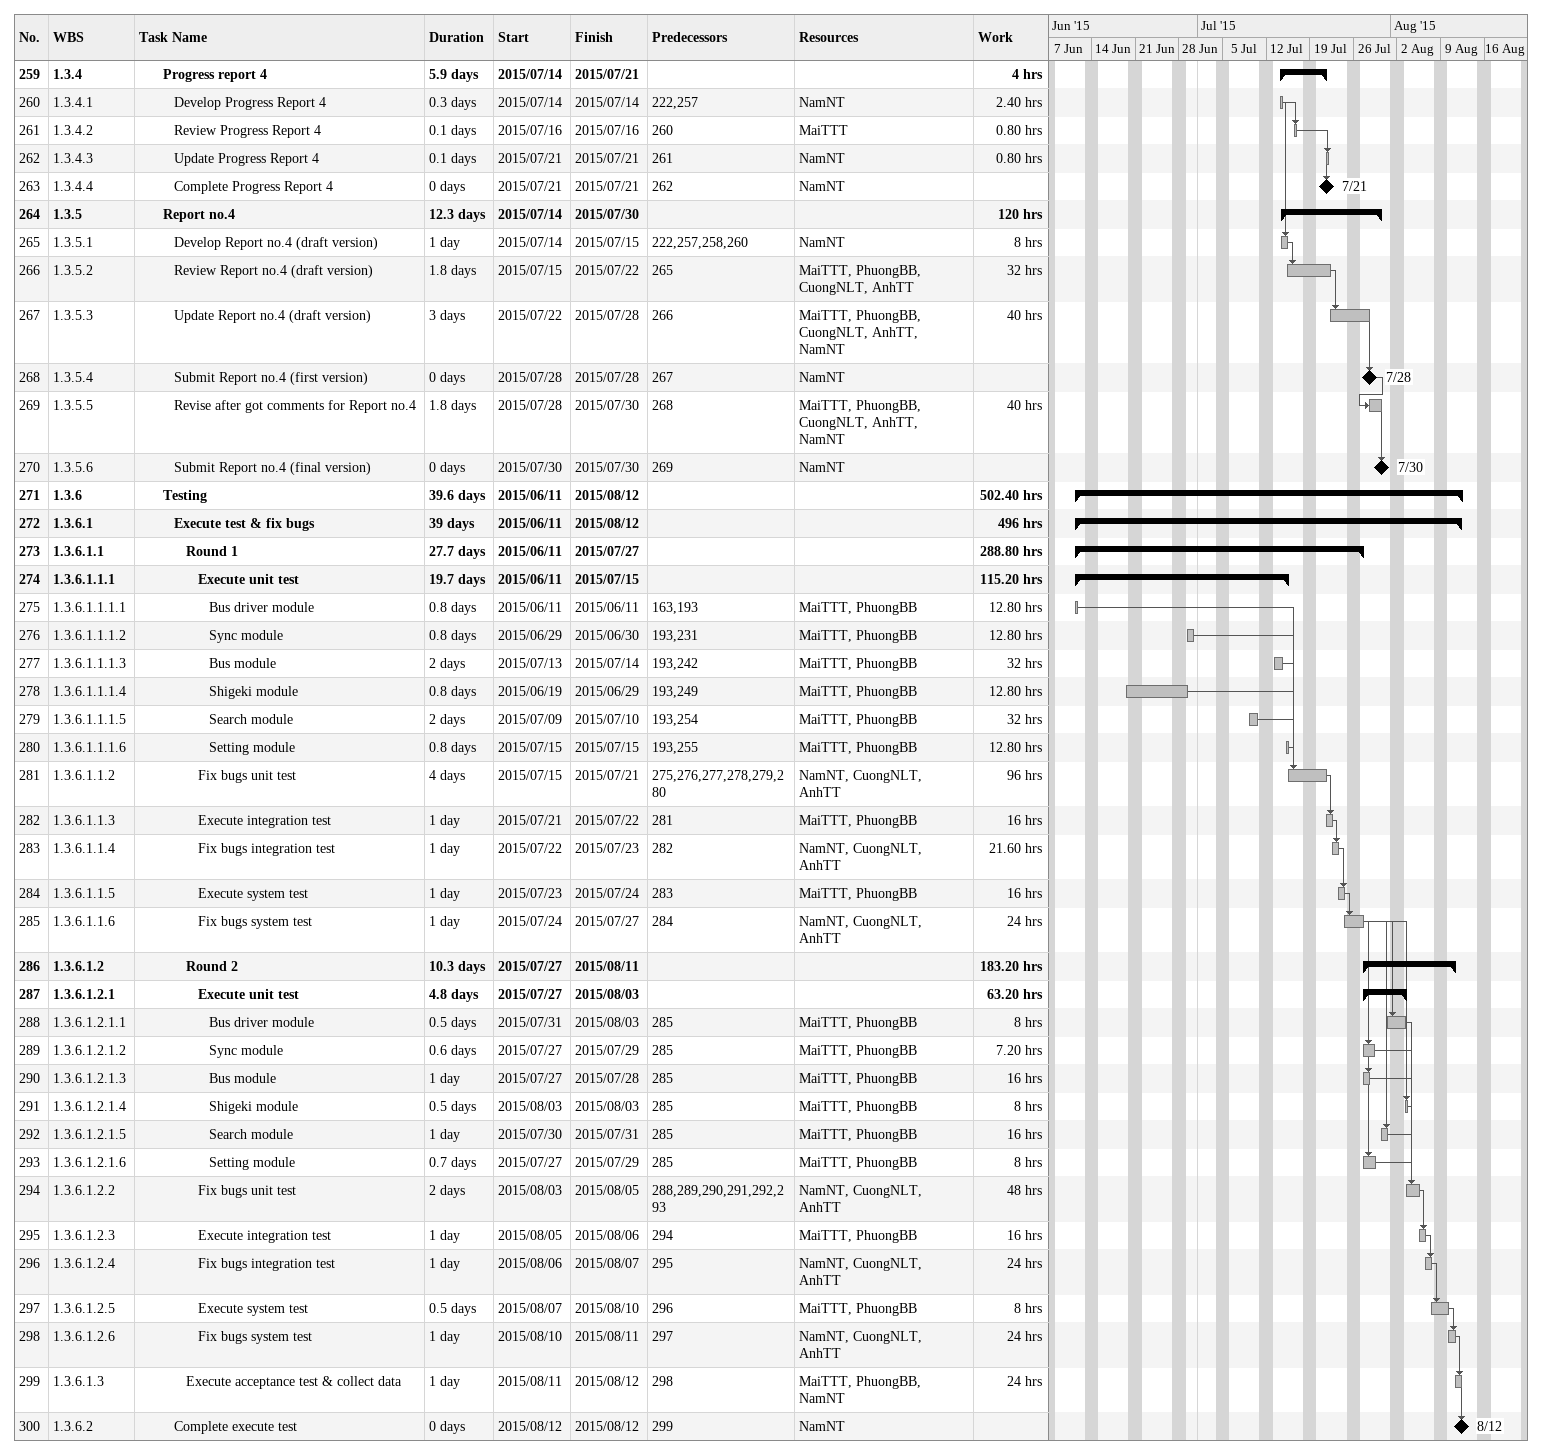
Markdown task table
| ID | WBS | Task | Duration | Start | Finish | Predecessors | Resources | Work (h) |
|---|---|---|---|---|---|---|---|---|
| 259 | 1.3.4 | **Progress report 4** | 5.9d | 2015-07-14 | 2015-07-21 |  |  | 4 |
| 260 | 1.3.4.1 | Develop Progress Report 4 | 0.3d | 2015-07-14 | 2015-07-14 | 222, 257 | NamNT | 2.40 |
| 261 | 1.3.4.2 | Review Progress Report 4 | 0.1d | 2015-07-16 | 2015-07-16 | 260 | MaiTTT | 0.80 |
| 262 | 1.3.4.3 | Update Progress Report 4 | 0.1d | 2015-07-21 | 2015-07-21 | 261 | NamNT | 0.80 |
| 263 | 1.3.4.4 | Complete Progress Report 4 | 0d | 2015-07-21 | 2015-07-21 | 262 | NamNT |  |
| 264 | 1.3.5 | **Report no.4** | 12.3d | 2015-07-14 | 2015-07-30 |  |  | 120 |
| 265 | 1.3.5.1 | Develop Report no.4 (draft version) | 1d | 2015-07-14 | 2015-07-15 | 222, 257, 258, 260 | NamNT | 8 |
| 266 | 1.3.5.2 | Review Report no.4 (draft version) | 1.8d | 2015-07-15 | 2015-07-22 | 265 | MaiTTT, PhuongBB, CuongNLT, AnhTT | 32 |
| 267 | 1.3.5.3 | Update Report no.4 (draft version) | 3d | 2015-07-22 | 2015-07-28 | 266 | MaiTTT, PhuongBB, CuongNLT, AnhTT, NamNT | 40 |
| 268 | 1.3.5.4 | Submit Report no.4 (first version) | 0d | 2015-07-28 | 2015-07-28 | 267 | NamNT |  |
| 269 | 1.3.5.5 | Revise after got comments for Report no.4 | 1.8d | 2015-07-28 | 2015-07-30 | 268 | MaiTTT, PhuongBB, CuongNLT, AnhTT, NamNT | 40 |
| 270 | 1.3.5.6 | Submit Report no.4 (final version) | 0d | 2015-07-30 | 2015-07-30 | 269 | NamNT |  |
| 271 | 1.3.6 | **Testing** | 39.6d | 2015-06-11 | 2015-08-12 |  |  | 502.40 |
| 272 | 1.3.6.1 | **Execute test & fix bugs** | 39d | 2015-06-11 | 2015-08-12 |  |  | 496 |
| 273 | 1.3.6.1.1 | **Round 1** | 27.7d | 2015-06-11 | 2015-07-27 |  |  | 288.80 |
| 274 | 1.3.6.1.1.1 | **Execute unit test** | 19.7d | 2015-06-11 | 2015-07-15 |  |  | 115.20 |
| 275 | 1.3.6.1.1.1.1 | Bus driver module | 0.8d | 2015-06-11 | 2015-06-11 | 163, 193 | MaiTTT, PhuongBB | 12.80 |
| 276 | 1.3.6.1.1.1.2 | Sync module | 0.8d | 2015-06-29 | 2015-06-30 | 193, 231 | MaiTTT, PhuongBB | 12.80 |
| 277 | 1.3.6.1.1.1.3 | Bus module | 2d | 2015-07-13 | 2015-07-14 | 193, 242 | MaiTTT, PhuongBB | 32 |
| 278 | 1.3.6.1.1.1.4 | Shigeki module | 0.8d | 2015-06-19 | 2015-06-29 | 193, 249 | MaiTTT, PhuongBB | 12.80 |
| 279 | 1.3.6.1.1.1.5 | Search module | 2d | 2015-07-09 | 2015-07-10 | 193, 254 | MaiTTT, PhuongBB | 32 |
| 280 | 1.3.6.1.1.1.6 | Setting module | 0.8d | 2015-07-15 | 2015-07-15 | 193, 255 | MaiTTT, PhuongBB | 12.80 |
| 281 | 1.3.6.1.1.2 | Fix bugs unit test | 4d | 2015-07-15 | 2015-07-21 | 275, 276, 277, 278, 279, 280 | NamNT, CuongNLT, AnhTT | 96 |
| 282 | 1.3.6.1.1.3 | Execute integration test | 1d | 2015-07-21 | 2015-07-22 | 281 | MaiTTT, PhuongBB | 16 |
| 283 | 1.3.6.1.1.4 | Fix bugs integration test | 1d | 2015-07-22 | 2015-07-23 | 282 | NamNT, CuongNLT, AnhTT | 21.60 |
| 284 | 1.3.6.1.1.5 | Execute system test | 1d | 2015-07-23 | 2015-07-24 | 283 | MaiTTT, PhuongBB | 16 |
| 285 | 1.3.6.1.1.6 | Fix bugs system test | 1d | 2015-07-24 | 2015-07-27 | 284 | NamNT, CuongNLT, AnhTT | 24 |
| 286 | 1.3.6.1.2 | **Round 2** | 10.3d | 2015-07-27 | 2015-08-11 |  |  | 183.20 |
| 287 | 1.3.6.1.2.1 | **Execute unit test** | 4.8d | 2015-07-27 | 2015-08-03 |  |  | 63.20 |
| 288 | 1.3.6.1.2.1.1 | Bus driver module | 0.5d | 2015-07-31 | 2015-08-03 | 285 | MaiTTT, PhuongBB | 8 |
| 289 | 1.3.6.1.2.1.2 | Sync module | 0.6d | 2015-07-27 | 2015-07-29 | 285 | MaiTTT, PhuongBB | 7.20 |
| 290 | 1.3.6.1.2.1.3 | Bus module | 1d | 2015-07-27 | 2015-07-28 | 285 | MaiTTT, PhuongBB | 16 |
| 291 | 1.3.6.1.2.1.4 | Shigeki module | 0.5d | 2015-08-03 | 2015-08-03 | 285 | MaiTTT, PhuongBB | 8 |
| 292 | 1.3.6.1.2.1.5 | Search module | 1d | 2015-07-30 | 2015-07-31 | 285 | MaiTTT, PhuongBB | 16 |
| 293 | 1.3.6.1.2.1.6 | Setting module | 0.7d | 2015-07-27 | 2015-07-29 | 285 | MaiTTT, PhuongBB | 8 |
| 294 | 1.3.6.1.2.2 | Fix bugs unit test | 2d | 2015-08-03 | 2015-08-05 | 288, 289, 290, 291, 292, 293 | NamNT, CuongNLT, AnhTT | 48 |
| 295 | 1.3.6.1.2.3 | Execute integration test | 1d | 2015-08-05 | 2015-08-06 | 294 | MaiTTT, PhuongBB | 16 |
| 296 | 1.3.6.1.2.4 | Fix bugs integration test | 1d | 2015-08-06 | 2015-08-07 | 295 | NamNT, CuongNLT, AnhTT | 24 |
| 297 | 1.3.6.1.2.5 | Execute system test | 0.5d | 2015-08-07 | 2015-08-10 | 296 | MaiTTT, PhuongBB | 8 |
| 298 | 1.3.6.1.2.6 | Fix bugs system test | 1d | 2015-08-10 | 2015-08-11 | 297 | NamNT, CuongNLT, AnhTT | 24 |
| 299 | 1.3.6.1.3 | Execute acceptance test & collect data | 1d | 2015-08-11 | 2015-08-12 | 298 | MaiTTT, PhuongBB, NamNT | 24 |
| 300 | 1.3.6.2 | Complete execute test | 0d | 2015-08-12 | 2015-08-12 | 299 | NamNT |  |
